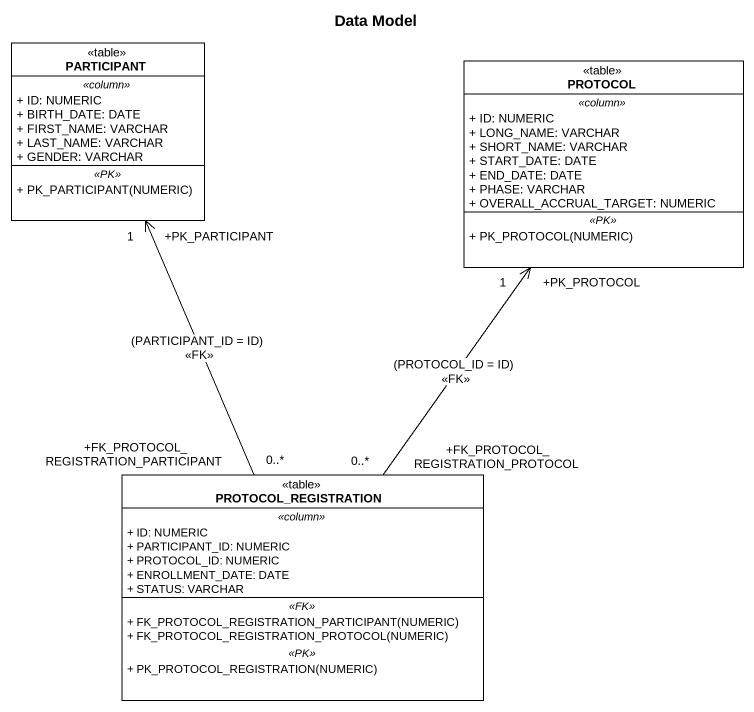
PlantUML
@startuml
title Data Model
hide circle
hide empty members
skinparam classAttributeIconSize 0
class "PARTICIPANT" as PARTICIPANT_ <<table>> {
  .. <<column>> ..
  + ID: NUMERIC
  + BIRTH_DATE: DATE
  + FIRST_NAME: VARCHAR
  + LAST_NAME: VARCHAR
  + GENDER: VARCHAR
  .. <<PK>> ..
  + PK_PARTICIPANT(NUMERIC)
}
class "PROTOCOL" as PROTOCOL_ <<table>> {
  .. <<column>> ..
  + ID: NUMERIC
  + LONG_NAME: VARCHAR
  + SHORT_NAME: VARCHAR
  + START_DATE: DATE
  + END_DATE: DATE
  + PHASE: VARCHAR
  + OVERALL_ACCRUAL_TARGET: NUMERIC
  .. <<PK>> ..
  + PK_PROTOCOL(NUMERIC)
}
class PROTOCOL_REGISTRATION <<table>> {
  .. <<column>> ..
  + ID: NUMERIC
  + PARTICIPANT_ID: NUMERIC
  + PROTOCOL_ID: NUMERIC
  + ENROLLMENT_DATE: DATE
  + STATUS: VARCHAR
  .. <<FK>> ..
  + FK_PROTOCOL_REGISTRATION_PARTICIPANT(NUMERIC)
  + FK_PROTOCOL_REGISTRATION_PROTOCOL(NUMERIC)
  .. <<PK>> ..
  + PK_PROTOCOL_REGISTRATION(NUMERIC)
}
PROTOCOL_REGISTRATION "+FK_PROTOCOL_REGISTRATION_PARTICIPANT\n0..*" -up-> "+PK_PARTICIPANT\n1" PARTICIPANT_ : (PARTICIPANT_ID = ID)\n<<FK>>
PROTOCOL_REGISTRATION "+FK_PROTOCOL_REGISTRATION_PROTOCOL\n0..*" -up-> "+PK_PROTOCOL\n1" PROTOCOL_ : (PROTOCOL_ID = ID)\n<<FK>>
@enduml
